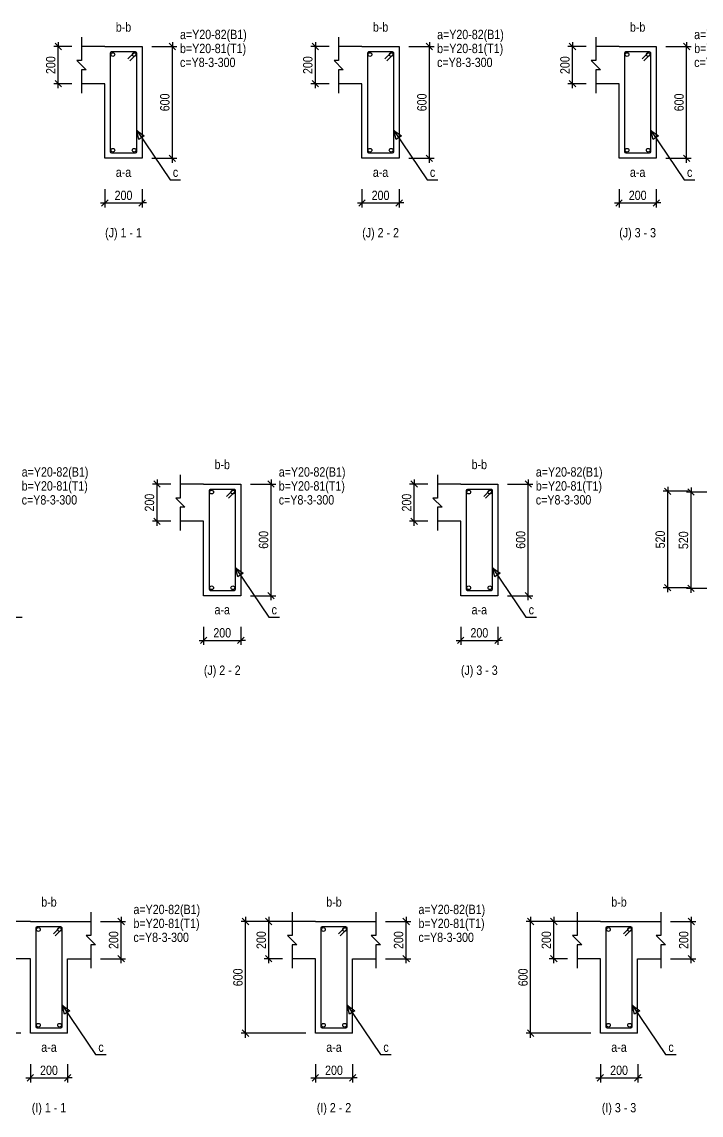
# Model space of a CAD drawing. Extents: x 0 to 206258, y -403073 to 0.
# Drawn here: x 32443 to 39736, y -332654 to -320909 of the extents above; entities that cross this region are included whole.
import ezdxf
from ezdxf.enums import TextEntityAlignment as Align

# ---------------------------------------------------------------- set-up
doc = ezdxf.new("R2010")
doc.units = 0
doc.header["$LTSCALE"] = 1000
doc.layers.add('Beam Line(D)', color=112, linetype='Continuous', true_color=0x00bd5e)
doc.layers.add('Link Label', color=94, linetype='Continuous', true_color=0x008100)
for name, color, linetype in [('Break Line', 5, 'Continuous'), ('Dimension Line', 5, 'Continuous'), ('Leader Line', 5, 'Continuous'), ('Link Line', 3, 'Continuous'), ('Rebar Label', 6, 'Continuous'), ('Rebar Line', 7, 'Continuous'), ('Section Label', 1, 'Continuous'), ('Top Rebar Label', 6, 'Continuous')]:
    doc.layers.add(name, color=color, linetype=linetype)
doc.styles.add('Dimension Text', font='ARIALN.TTF', dxfattribs={"height": 100})
doc.styles.add('Link Label', font='ARIALN.TTF', dxfattribs={"height": 100})
doc.styles.add('Rebar Label', font='ARIALN.TTF', dxfattribs={"height": 100})
doc.styles.add('Section Label', font='ARIALN.TTF', dxfattribs={"height": 100})
doc.styles.add('Top Rebar Label', font='ARIALN.TTF', dxfattribs={"height": 100})
doc.dimstyles.new('BEAM', dxfattribs={"dimtxt": 100, "dimasz": 30, "dimexe": 48.3, "dimexo": 103.5, "dimgap": 30, "dimtad": 1, "dimtoh": 1, "dimdec": 1, "dimlfac": 0.5, "dimdsep": 46, "dimtxsty": 'Dimension Text', "dimblk": 'PCDIM_TICK', "dimcen": 0.09, "dimclrd": 5, "dimclre": 5, "dimclrt": 5, "dimadec": 1, "dimazin": 0, "dimtp": 1, "dimtm": 1, "dimtfac": 1, "dimtdec": 4, "dimtofl": 0, "dimtmove": 0, "dimatfit": 3, "dimfxl": 1, "dimtolj": 1, "dimtzin": 0, "dimarcsym": 0})

# ---------------------------------------------------------------- blocks, each defined once
blk = doc.blocks.new('PCDIM_TICK')
at = {"layer": 'Dimension Line', "color": 0, "transparency": 33554687}
for p, q in [((1.15, 1.15), (-1.15, -1.15)), ((1.61, 0), (0, 0))]:
    blk.add_line(p, q, dxfattribs=at)
blk = doc.blocks.new('*U3919')
at = {"layer": 'Dimension Line', "color": 5, "true_color": 0x0000ff, "transparency": 16777216}
for p, q in [((33838, -321174), (34107, -321174)), ((34059, -322374), (34059, -321174)), ((33838, -322374), (34107, -322374))]:
    blk.add_line(p, q, dxfattribs=at)
at = {"layer": 'Dimension Line', "color": 5, "true_color": 0x0000ff, "transparency": 16777216, "xscale": 30, "yscale": 30}
for p, rotation in [((34059, -321174), 89.99999999999447), ((34059, -322374), 269.9999999999834)]:
    blk.add_blockref('PCDIM_TICK', p, dxfattribs=dict(at, rotation=rotation))
at = {"layer": 'Dimension Line', "color": 5, "true_color": 0x0000ff, "transparency": 16777216, "insert": (34029, -321774), "char_height": 100, "width": 181.97, "attachment_point": 8, "rotation": 90, "style": 'Dimension Text'}
blk.add_mtext('600', dxfattribs=at)
blk = doc.blocks.new('*U3920')
at = {"layer": 'Dimension Line', "color": 5, "true_color": 0x0000ff, "transparency": 16777216}
for p, q in [((32981, -321174), (32786, -321174)), ((32834, -321574), (32834, -321174)), ((32981, -321574), (32786, -321574))]:
    blk.add_line(p, q, dxfattribs=at)
at = {"layer": 'Dimension Line', "color": 5, "true_color": 0x0000ff, "transparency": 16777216, "xscale": 30, "yscale": 30}
for p, rotation in [((32834, -321174), 89.99999999999447), ((32834, -321574), 269.9999999999834)]:
    blk.add_blockref('PCDIM_TICK', p, dxfattribs=dict(at, rotation=rotation))
at = {"layer": 'Dimension Line', "color": 5, "true_color": 0x0000ff, "transparency": 16777216, "insert": (32804, -321374), "char_height": 100, "width": 182.77, "attachment_point": 8, "rotation": 90, "style": 'Dimension Text'}
blk.add_mtext('200', dxfattribs=at)
blk = doc.blocks.new('*U3921')
at = {"layer": 'Dimension Line', "color": 5, "true_color": 0x0000ff, "transparency": 16777216}
for p, q in [((33334, -322708), (33334, -322903)), ((33734, -322708), (33734, -322903)), ((33334, -322854), (33734, -322854))]:
    blk.add_line(p, q, dxfattribs=at)
at = {"layer": 'Dimension Line', "color": 5, "true_color": 0x0000ff, "transparency": 16777216, "xscale": 30, "yscale": 30, "rotation": 180.0000000000004}
blk.add_blockref('PCDIM_TICK', (33334, -322854), dxfattribs=at)
at = {"layer": 'Dimension Line', "color": 5, "true_color": 0x0000ff, "transparency": 16777216, "xscale": 30, "yscale": 30}
blk.add_blockref('PCDIM_TICK', (33734, -322854), dxfattribs=at)
at = {"layer": 'Dimension Line', "color": 5, "true_color": 0x0000ff, "transparency": 16777216, "insert": (33534, -322824), "char_height": 100, "width": 182.77, "attachment_point": 8, "style": 'Dimension Text'}
blk.add_mtext('200', dxfattribs=at)
blk = doc.blocks.new('*U3922')
at = {"layer": 'Dimension Line', "color": 5, "true_color": 0x0000ff, "transparency": 16777216}
for p, q in [((36598, -321174), (36868, -321174)), ((36819, -322374), (36819, -321174)), ((36598, -322374), (36868, -322374))]:
    blk.add_line(p, q, dxfattribs=at)
at = {"layer": 'Dimension Line', "color": 5, "true_color": 0x0000ff, "transparency": 16777216, "xscale": 30, "yscale": 30}
for p, rotation in [((36819, -321174), 89.99999999999447), ((36819, -322374), 269.9999999999834)]:
    blk.add_blockref('PCDIM_TICK', p, dxfattribs=dict(at, rotation=rotation))
at = {"layer": 'Dimension Line', "color": 5, "true_color": 0x0000ff, "transparency": 16777216, "insert": (36789, -321774), "char_height": 100, "width": 181.97, "attachment_point": 8, "rotation": 90, "style": 'Dimension Text'}
blk.add_mtext('600', dxfattribs=at)
blk = doc.blocks.new('*U3923')
at = {"layer": 'Dimension Line', "color": 5, "true_color": 0x0000ff, "transparency": 16777216}
for p, q in [((35741, -321174), (35546, -321174)), ((35594, -321574), (35594, -321174)), ((35741, -321574), (35546, -321574))]:
    blk.add_line(p, q, dxfattribs=at)
at = {"layer": 'Dimension Line', "color": 5, "true_color": 0x0000ff, "transparency": 16777216, "xscale": 30, "yscale": 30}
for p, rotation in [((35594, -321174), 89.99999999999447), ((35594, -321574), 269.9999999999834)]:
    blk.add_blockref('PCDIM_TICK', p, dxfattribs=dict(at, rotation=rotation))
at = {"layer": 'Dimension Line', "color": 5, "true_color": 0x0000ff, "transparency": 16777216, "insert": (35564, -321374), "char_height": 100, "width": 182.77, "attachment_point": 8, "rotation": 90, "style": 'Dimension Text'}
blk.add_mtext('200', dxfattribs=at)
blk = doc.blocks.new('*U3924')
at = {"layer": 'Dimension Line', "color": 5, "true_color": 0x0000ff, "transparency": 16777216}
for p, q in [((36094, -322708), (36094, -322903)), ((36494, -322708), (36494, -322903)), ((36094, -322854), (36494, -322854))]:
    blk.add_line(p, q, dxfattribs=at)
at = {"layer": 'Dimension Line', "color": 5, "true_color": 0x0000ff, "transparency": 16777216, "xscale": 30, "yscale": 30, "rotation": 180.0000000000004}
blk.add_blockref('PCDIM_TICK', (36094, -322854), dxfattribs=at)
at = {"layer": 'Dimension Line', "color": 5, "true_color": 0x0000ff, "transparency": 16777216, "xscale": 30, "yscale": 30}
blk.add_blockref('PCDIM_TICK', (36494, -322854), dxfattribs=at)
at = {"layer": 'Dimension Line', "color": 5, "true_color": 0x0000ff, "transparency": 16777216, "insert": (36294, -322824), "char_height": 100, "width": 182.77, "attachment_point": 8, "style": 'Dimension Text'}
blk.add_mtext('200', dxfattribs=at)
blk = doc.blocks.new('*U3925')
at = {"layer": 'Dimension Line', "color": 5, "true_color": 0x0000ff, "transparency": 16777216}
for p, q in [((39358, -321174), (39628, -321174)), ((39580, -322374), (39580, -321174)), ((39358, -322374), (39628, -322374))]:
    blk.add_line(p, q, dxfattribs=at)
at = {"layer": 'Dimension Line', "color": 5, "true_color": 0x0000ff, "transparency": 16777216, "xscale": 30, "yscale": 30}
for p, rotation in [((39580, -321174), 89.99999999999447), ((39580, -322374), 269.9999999999834)]:
    blk.add_blockref('PCDIM_TICK', p, dxfattribs=dict(at, rotation=rotation))
at = {"layer": 'Dimension Line', "color": 5, "true_color": 0x0000ff, "transparency": 16777216, "insert": (39550, -321774), "char_height": 100, "width": 181.97, "attachment_point": 8, "rotation": 90, "style": 'Dimension Text'}
blk.add_mtext('600', dxfattribs=at)
blk = doc.blocks.new('*U3926')
at = {"layer": 'Dimension Line', "color": 5, "true_color": 0x0000ff, "transparency": 16777216}
for p, q in [((38501, -321174), (38306, -321174)), ((38355, -321574), (38355, -321174)), ((38501, -321574), (38306, -321574))]:
    blk.add_line(p, q, dxfattribs=at)
at = {"layer": 'Dimension Line', "color": 5, "true_color": 0x0000ff, "transparency": 16777216, "xscale": 30, "yscale": 30}
for p, rotation in [((38355, -321174), 89.99999999999447), ((38355, -321574), 269.9999999999834)]:
    blk.add_blockref('PCDIM_TICK', p, dxfattribs=dict(at, rotation=rotation))
at = {"layer": 'Dimension Line', "color": 5, "true_color": 0x0000ff, "transparency": 16777216, "insert": (38325, -321374), "char_height": 100, "width": 182.77, "attachment_point": 8, "rotation": 90, "style": 'Dimension Text'}
blk.add_mtext('200', dxfattribs=at)
blk = doc.blocks.new('*U3927')
at = {"layer": 'Dimension Line', "color": 5, "true_color": 0x0000ff, "transparency": 16777216}
for p, q in [((38855, -322708), (38855, -322903)), ((39255, -322708), (39255, -322903)), ((38855, -322854), (39255, -322854))]:
    blk.add_line(p, q, dxfattribs=at)
at = {"layer": 'Dimension Line', "color": 5, "true_color": 0x0000ff, "transparency": 16777216, "xscale": 30, "yscale": 30, "rotation": 180.0000000000004}
blk.add_blockref('PCDIM_TICK', (38855, -322854), dxfattribs=at)
at = {"layer": 'Dimension Line', "color": 5, "true_color": 0x0000ff, "transparency": 16777216, "xscale": 30, "yscale": 30}
blk.add_blockref('PCDIM_TICK', (39255, -322854), dxfattribs=at)
at = {"layer": 'Dimension Line', "color": 5, "true_color": 0x0000ff, "transparency": 16777216, "insert": (39055, -322824), "char_height": 100, "width": 182.77, "attachment_point": 8, "style": 'Dimension Text'}
blk.add_mtext('200', dxfattribs=at)
blk = doc.blocks.new('*U3958')
at = {"layer": 'Dimension Line', "color": 5, "true_color": 0x0000ff, "transparency": 16777216}
for p, q in [((34898, -325874), (35168, -325874)), ((35119, -327074), (35119, -325874)), ((34898, -327074), (35168, -327074))]:
    blk.add_line(p, q, dxfattribs=at)
at = {"layer": 'Dimension Line', "color": 5, "true_color": 0x0000ff, "transparency": 16777216, "xscale": 30, "yscale": 30}
for p, rotation in [((35119, -325874), 89.99999999999447), ((35119, -327074), 269.9999999999834)]:
    blk.add_blockref('PCDIM_TICK', p, dxfattribs=dict(at, rotation=rotation))
at = {"layer": 'Dimension Line', "color": 5, "true_color": 0x0000ff, "transparency": 16777216, "insert": (35089, -326474), "char_height": 100, "width": 181.97, "attachment_point": 8, "rotation": 90, "style": 'Dimension Text'}
blk.add_mtext('600', dxfattribs=at)
blk = doc.blocks.new('*U3959')
at = {"layer": 'Dimension Line', "color": 5, "true_color": 0x0000ff, "transparency": 16777216}
for p, q in [((34041, -325874), (33846, -325874)), ((33894, -326274), (33894, -325874)), ((34041, -326274), (33846, -326274))]:
    blk.add_line(p, q, dxfattribs=at)
at = {"layer": 'Dimension Line', "color": 5, "true_color": 0x0000ff, "transparency": 16777216, "xscale": 30, "yscale": 30}
for p, rotation in [((33894, -325874), 89.99999999999447), ((33894, -326274), 269.9999999999834)]:
    blk.add_blockref('PCDIM_TICK', p, dxfattribs=dict(at, rotation=rotation))
at = {"layer": 'Dimension Line', "color": 5, "true_color": 0x0000ff, "transparency": 16777216, "insert": (33864, -326074), "char_height": 100, "width": 182.77, "attachment_point": 8, "rotation": 90, "style": 'Dimension Text'}
blk.add_mtext('200', dxfattribs=at)
blk = doc.blocks.new('*U3960')
at = {"layer": 'Dimension Line', "color": 5, "true_color": 0x0000ff, "transparency": 16777216}
for p, q in [((34394, -327408), (34394, -327603)), ((34794, -327408), (34794, -327603)), ((34394, -327554), (34794, -327554))]:
    blk.add_line(p, q, dxfattribs=at)
at = {"layer": 'Dimension Line', "color": 5, "true_color": 0x0000ff, "transparency": 16777216, "xscale": 30, "yscale": 30, "rotation": 180.0000000000004}
blk.add_blockref('PCDIM_TICK', (34394, -327554), dxfattribs=at)
at = {"layer": 'Dimension Line', "color": 5, "true_color": 0x0000ff, "transparency": 16777216, "xscale": 30, "yscale": 30}
blk.add_blockref('PCDIM_TICK', (34794, -327554), dxfattribs=at)
at = {"layer": 'Dimension Line', "color": 5, "true_color": 0x0000ff, "transparency": 16777216, "insert": (34594, -327524), "char_height": 100, "width": 182.77, "attachment_point": 8, "style": 'Dimension Text'}
blk.add_mtext('200', dxfattribs=at)
blk = doc.blocks.new('*U3961')
at = {"layer": 'Dimension Line', "color": 5, "true_color": 0x0000ff, "transparency": 16777216}
for p, q in [((37658, -325874), (37928, -325874)), ((37880, -327074), (37880, -325874)), ((37658, -327074), (37928, -327074))]:
    blk.add_line(p, q, dxfattribs=at)
at = {"layer": 'Dimension Line', "color": 5, "true_color": 0x0000ff, "transparency": 16777216, "xscale": 30, "yscale": 30}
for p, rotation in [((37880, -325874), 89.99999999999447), ((37880, -327074), 269.9999999999834)]:
    blk.add_blockref('PCDIM_TICK', p, dxfattribs=dict(at, rotation=rotation))
at = {"layer": 'Dimension Line', "color": 5, "true_color": 0x0000ff, "transparency": 16777216, "insert": (37850, -326474), "char_height": 100, "width": 181.97, "attachment_point": 8, "rotation": 90, "style": 'Dimension Text'}
blk.add_mtext('600', dxfattribs=at)
blk = doc.blocks.new('*U3962')
at = {"layer": 'Dimension Line', "color": 5, "true_color": 0x0000ff, "transparency": 16777216}
for p, q in [((36801, -325874), (36606, -325874)), ((36655, -326274), (36655, -325874)), ((36801, -326274), (36606, -326274))]:
    blk.add_line(p, q, dxfattribs=at)
at = {"layer": 'Dimension Line', "color": 5, "true_color": 0x0000ff, "transparency": 16777216, "xscale": 30, "yscale": 30}
for p, rotation in [((36655, -325874), 89.99999999999447), ((36655, -326274), 269.9999999999834)]:
    blk.add_blockref('PCDIM_TICK', p, dxfattribs=dict(at, rotation=rotation))
at = {"layer": 'Dimension Line', "color": 5, "true_color": 0x0000ff, "transparency": 16777216, "insert": (36625, -326074), "char_height": 100, "width": 182.77, "attachment_point": 8, "rotation": 90, "style": 'Dimension Text'}
blk.add_mtext('200', dxfattribs=at)
blk = doc.blocks.new('*U3963')
at = {"layer": 'Dimension Line', "color": 5, "true_color": 0x0000ff, "transparency": 16777216}
for p, q in [((37155, -327408), (37155, -327603)), ((37555, -327408), (37555, -327603)), ((37155, -327554), (37555, -327554))]:
    blk.add_line(p, q, dxfattribs=at)
at = {"layer": 'Dimension Line', "color": 5, "true_color": 0x0000ff, "transparency": 16777216, "xscale": 30, "yscale": 30, "rotation": 180.0000000000004}
blk.add_blockref('PCDIM_TICK', (37155, -327554), dxfattribs=at)
at = {"layer": 'Dimension Line', "color": 5, "true_color": 0x0000ff, "transparency": 16777216, "xscale": 30, "yscale": 30}
blk.add_blockref('PCDIM_TICK', (37555, -327554), dxfattribs=at)
at = {"layer": 'Dimension Line', "color": 5, "true_color": 0x0000ff, "transparency": 16777216, "insert": (37355, -327524), "char_height": 100, "width": 182.77, "attachment_point": 8, "style": 'Dimension Text'}
blk.add_mtext('200', dxfattribs=at)
blk = doc.blocks.new('*U3964')
at = {"layer": 'Dimension Line', "color": 5, "true_color": 0x0000ff, "transparency": 16777216}
for p, q in [((39852, -325960), (39580, -325960)), ((39628, -326996), (39628, -325960)), ((39852, -326996), (39580, -326996))]:
    blk.add_line(p, q, dxfattribs=at)
at = {"layer": 'Dimension Line', "color": 5, "true_color": 0x0000ff, "transparency": 16777216, "xscale": 30, "yscale": 30}
for p, rotation in [((39628, -325960), 89.99999999999447), ((39628, -326996), 269.9999999999834)]:
    blk.add_blockref('PCDIM_TICK', p, dxfattribs=dict(at, rotation=rotation))
at = {"layer": 'Dimension Line', "color": 5, "true_color": 0x0000ff, "transparency": 16777216, "insert": (39598, -326478), "char_height": 100, "width": 181.5, "attachment_point": 8, "rotation": 90, "style": 'Dimension Text'}
blk.add_mtext('520', dxfattribs=at)
blk = doc.blocks.new('*U3965')
at = {"layer": 'Dimension Line', "color": 5, "true_color": 0x0000ff, "transparency": 16777216}
for p, q in [((39602, -325952), (39330, -325952)), ((39378, -326988), (39378, -325952)), ((39602, -326988), (39330, -326988))]:
    blk.add_line(p, q, dxfattribs=at)
at = {"layer": 'Dimension Line', "color": 5, "true_color": 0x0000ff, "transparency": 16777216, "xscale": 30, "yscale": 30}
for p, rotation in [((39378, -325952), 89.99999999999447), ((39378, -326988), 269.9999999999834)]:
    blk.add_blockref('PCDIM_TICK', p, dxfattribs=dict(at, rotation=rotation))
at = {"layer": 'Dimension Line', "color": 5, "true_color": 0x0000ff, "transparency": 16777216, "insert": (39348, -326470), "char_height": 100, "width": 181.5, "attachment_point": 8, "rotation": 90, "style": 'Dimension Text'}
blk.add_mtext('520', dxfattribs=at)
blk = doc.blocks.new('*U3997')
at = {"layer": 'Dimension Line', "color": 5, "true_color": 0x0000ff, "transparency": 16777216}
for p, q in [((33288, -330574), (33557, -330574)), ((33509, -330974), (33509, -330574)), ((33288, -330974), (33557, -330974))]:
    blk.add_line(p, q, dxfattribs=at)
at = {"layer": 'Dimension Line', "color": 5, "true_color": 0x0000ff, "transparency": 16777216, "xscale": 30, "yscale": 30}
for p, rotation in [((33509, -330574), 89.99999999999447), ((33509, -330974), 269.9999999999834)]:
    blk.add_blockref('PCDIM_TICK', p, dxfattribs=dict(at, rotation=rotation))
at = {"layer": 'Dimension Line', "color": 5, "true_color": 0x0000ff, "transparency": 16777216, "insert": (33479, -330774), "char_height": 100, "width": 182.77, "attachment_point": 8, "rotation": 90, "style": 'Dimension Text'}
blk.add_mtext('200', dxfattribs=at)
blk = doc.blocks.new('*U3999')
at = {"layer": 'Dimension Line', "color": 5, "true_color": 0x0000ff, "transparency": 16777216}
for p, q in [((32431, -330574), (31736, -330574)), ((31784, -331774), (31784, -330574)), ((32431, -331774), (31736, -331774))]:
    blk.add_line(p, q, dxfattribs=at)
at = {"layer": 'Dimension Line', "color": 5, "true_color": 0x0000ff, "transparency": 16777216, "xscale": 30, "yscale": 30}
for p, rotation in [((31784, -330574), 89.99999999999447), ((31784, -331774), 269.9999999999834)]:
    blk.add_blockref('PCDIM_TICK', p, dxfattribs=dict(at, rotation=rotation))
at = {"layer": 'Dimension Line', "color": 5, "true_color": 0x0000ff, "transparency": 16777216, "insert": (31754, -331174), "char_height": 100, "width": 181.97, "attachment_point": 8, "rotation": 90, "style": 'Dimension Text'}
blk.add_mtext('600', dxfattribs=at)
blk = doc.blocks.new('*U4000')
at = {"layer": 'Dimension Line', "color": 5, "true_color": 0x0000ff, "transparency": 16777216}
for p, q in [((32534, -332108), (32534, -332303)), ((32934, -332108), (32934, -332303)), ((32534, -332254), (32934, -332254))]:
    blk.add_line(p, q, dxfattribs=at)
at = {"layer": 'Dimension Line', "color": 5, "true_color": 0x0000ff, "transparency": 16777216, "xscale": 30, "yscale": 30, "rotation": 180.0000000000004}
blk.add_blockref('PCDIM_TICK', (32534, -332254), dxfattribs=at)
at = {"layer": 'Dimension Line', "color": 5, "true_color": 0x0000ff, "transparency": 16777216, "xscale": 30, "yscale": 30}
blk.add_blockref('PCDIM_TICK', (32934, -332254), dxfattribs=at)
at = {"layer": 'Dimension Line', "color": 5, "true_color": 0x0000ff, "transparency": 16777216, "insert": (32734, -332224), "char_height": 100, "width": 182.77, "attachment_point": 8, "style": 'Dimension Text'}
blk.add_mtext('200', dxfattribs=at)
blk = doc.blocks.new('*U4001')
at = {"layer": 'Dimension Line', "color": 5, "true_color": 0x0000ff, "transparency": 16777216}
for p, q in [((36348, -330574), (36618, -330574)), ((36569, -330974), (36569, -330574)), ((36348, -330974), (36618, -330974))]:
    blk.add_line(p, q, dxfattribs=at)
at = {"layer": 'Dimension Line', "color": 5, "true_color": 0x0000ff, "transparency": 16777216, "xscale": 30, "yscale": 30}
for p, rotation in [((36569, -330574), 89.99999999999447), ((36569, -330974), 269.9999999999834)]:
    blk.add_blockref('PCDIM_TICK', p, dxfattribs=dict(at, rotation=rotation))
at = {"layer": 'Dimension Line', "color": 5, "true_color": 0x0000ff, "transparency": 16777216, "insert": (36539, -330774), "char_height": 100, "width": 182.77, "attachment_point": 8, "rotation": 90, "style": 'Dimension Text'}
blk.add_mtext('200', dxfattribs=at)
blk = doc.blocks.new('*U4002')
at = {"layer": 'Dimension Line', "color": 5, "true_color": 0x0000ff, "transparency": 16777216}
for p, q in [((35241, -330574), (35046, -330574)), ((35094, -330974), (35094, -330574)), ((35241, -330974), (35046, -330974))]:
    blk.add_line(p, q, dxfattribs=at)
at = {"layer": 'Dimension Line', "color": 5, "true_color": 0x0000ff, "transparency": 16777216, "xscale": 30, "yscale": 30}
for p, rotation in [((35094, -330574), 89.99999999999447), ((35094, -330974), 269.9999999999834)]:
    blk.add_blockref('PCDIM_TICK', p, dxfattribs=dict(at, rotation=rotation))
at = {"layer": 'Dimension Line', "color": 5, "true_color": 0x0000ff, "transparency": 16777216, "insert": (35064, -330774), "char_height": 100, "width": 182.77, "attachment_point": 8, "rotation": 90, "style": 'Dimension Text'}
blk.add_mtext('200', dxfattribs=at)
blk = doc.blocks.new('*U4003')
at = {"layer": 'Dimension Line', "color": 5, "true_color": 0x0000ff, "transparency": 16777216}
for p, q in [((35491, -330574), (34796, -330574)), ((34844, -331774), (34844, -330574)), ((35491, -331774), (34796, -331774))]:
    blk.add_line(p, q, dxfattribs=at)
at = {"layer": 'Dimension Line', "color": 5, "true_color": 0x0000ff, "transparency": 16777216, "xscale": 30, "yscale": 30}
for p, rotation in [((34844, -330574), 89.99999999999447), ((34844, -331774), 269.9999999999834)]:
    blk.add_blockref('PCDIM_TICK', p, dxfattribs=dict(at, rotation=rotation))
at = {"layer": 'Dimension Line', "color": 5, "true_color": 0x0000ff, "transparency": 16777216, "insert": (34814, -331174), "char_height": 100, "width": 181.97, "attachment_point": 8, "rotation": 90, "style": 'Dimension Text'}
blk.add_mtext('600', dxfattribs=at)
blk = doc.blocks.new('*U4004')
at = {"layer": 'Dimension Line', "color": 5, "true_color": 0x0000ff, "transparency": 16777216}
for p, q in [((35594, -332108), (35594, -332303)), ((35994, -332108), (35994, -332303)), ((35594, -332254), (35994, -332254))]:
    blk.add_line(p, q, dxfattribs=at)
at = {"layer": 'Dimension Line', "color": 5, "true_color": 0x0000ff, "transparency": 16777216, "xscale": 30, "yscale": 30, "rotation": 180.0000000000004}
blk.add_blockref('PCDIM_TICK', (35594, -332254), dxfattribs=at)
at = {"layer": 'Dimension Line', "color": 5, "true_color": 0x0000ff, "transparency": 16777216, "xscale": 30, "yscale": 30}
blk.add_blockref('PCDIM_TICK', (35994, -332254), dxfattribs=at)
at = {"layer": 'Dimension Line', "color": 5, "true_color": 0x0000ff, "transparency": 16777216, "insert": (35794, -332224), "char_height": 100, "width": 182.77, "attachment_point": 8, "style": 'Dimension Text'}
blk.add_mtext('200', dxfattribs=at)
blk = doc.blocks.new('*U4005')
at = {"layer": 'Dimension Line', "color": 5, "true_color": 0x0000ff, "transparency": 16777216}
for p, q in [((39408, -330574), (39678, -330574)), ((39630, -330974), (39630, -330574)), ((39408, -330974), (39678, -330974))]:
    blk.add_line(p, q, dxfattribs=at)
at = {"layer": 'Dimension Line', "color": 5, "true_color": 0x0000ff, "transparency": 16777216, "xscale": 30, "yscale": 30}
for p, rotation in [((39630, -330574), 89.99999999999447), ((39630, -330974), 269.9999999999834)]:
    blk.add_blockref('PCDIM_TICK', p, dxfattribs=dict(at, rotation=rotation))
at = {"layer": 'Dimension Line', "color": 5, "true_color": 0x0000ff, "transparency": 16777216, "insert": (39600, -330774), "char_height": 100, "width": 182.77, "attachment_point": 8, "rotation": 90, "style": 'Dimension Text'}
blk.add_mtext('200', dxfattribs=at)
blk = doc.blocks.new('*U4006')
at = {"layer": 'Dimension Line', "color": 5, "true_color": 0x0000ff, "transparency": 16777216}
for p, q in [((38301, -330574), (38106, -330574)), ((38155, -330974), (38155, -330574)), ((38301, -330974), (38106, -330974))]:
    blk.add_line(p, q, dxfattribs=at)
at = {"layer": 'Dimension Line', "color": 5, "true_color": 0x0000ff, "transparency": 16777216, "xscale": 30, "yscale": 30}
for p, rotation in [((38155, -330574), 89.99999999999447), ((38155, -330974), 269.9999999999834)]:
    blk.add_blockref('PCDIM_TICK', p, dxfattribs=dict(at, rotation=rotation))
at = {"layer": 'Dimension Line', "color": 5, "true_color": 0x0000ff, "transparency": 16777216, "insert": (38125, -330774), "char_height": 100, "width": 182.77, "attachment_point": 8, "rotation": 90, "style": 'Dimension Text'}
blk.add_mtext('200', dxfattribs=at)
blk = doc.blocks.new('*U4007')
at = {"layer": 'Dimension Line', "color": 5, "true_color": 0x0000ff, "transparency": 16777216}
for p, q in [((38551, -330574), (37856, -330574)), ((37905, -331774), (37905, -330574)), ((38551, -331774), (37856, -331774))]:
    blk.add_line(p, q, dxfattribs=at)
at = {"layer": 'Dimension Line', "color": 5, "true_color": 0x0000ff, "transparency": 16777216, "xscale": 30, "yscale": 30}
for p, rotation in [((37905, -330574), 89.99999999999447), ((37905, -331774), 269.9999999999834)]:
    blk.add_blockref('PCDIM_TICK', p, dxfattribs=dict(at, rotation=rotation))
at = {"layer": 'Dimension Line', "color": 5, "true_color": 0x0000ff, "transparency": 16777216, "insert": (37875, -331174), "char_height": 100, "width": 181.97, "attachment_point": 8, "rotation": 90, "style": 'Dimension Text'}
blk.add_mtext('600', dxfattribs=at)
blk = doc.blocks.new('*U4008')
at = {"layer": 'Dimension Line', "color": 5, "true_color": 0x0000ff, "transparency": 16777216}
for p, q in [((38655, -332108), (38655, -332303)), ((39055, -332108), (39055, -332303)), ((38655, -332254), (39055, -332254))]:
    blk.add_line(p, q, dxfattribs=at)
at = {"layer": 'Dimension Line', "color": 5, "true_color": 0x0000ff, "transparency": 16777216, "xscale": 30, "yscale": 30, "rotation": 180.0000000000004}
blk.add_blockref('PCDIM_TICK', (38655, -332254), dxfattribs=at)
at = {"layer": 'Dimension Line', "color": 5, "true_color": 0x0000ff, "transparency": 16777216, "xscale": 30, "yscale": 30}
blk.add_blockref('PCDIM_TICK', (39055, -332254), dxfattribs=at)
at = {"layer": 'Dimension Line', "color": 5, "true_color": 0x0000ff, "transparency": 16777216, "insert": (38855, -332224), "char_height": 100, "width": 182.77, "attachment_point": 8, "style": 'Dimension Text'}
blk.add_mtext('200', dxfattribs=at)

msp = doc.modelspace()

# ---------------------------------------------------------------- linework, layer by layer
at = {"layer": 'Beam Line(D)', "transparency": 33554687}
for points in [[(33334.055, -321174.284), (33734.055, -321174.284), (33734.055, -322374.284), (33334.055, -322374.284), (33334.055, -321574.284), (33084.055, -321574.284)], [(33334.055, -321174.284), (33084.055, -321174.284)], [(33334.055, -321174.284), (33334.055, -321174.284)], [(36094.294, -321174.284), (36494.294, -321174.284), (36494.294, -322374.284), (36094.294, -322374.284), (36094.294, -321574.284), (35844.294, -321574.284)], [(36094.294, -321174.284), (35844.294, -321174.284)], [(36094.294, -321174.284), (36094.294, -321174.284)], [(38854.532, -321174.284), (39254.532, -321174.284), (39254.532, -322374.284), (38854.532, -322374.284), (38854.532, -321574.284), (38604.532, -321574.284)], [(38854.532, -321174.284), (38604.532, -321174.284)], [(38854.532, -321174.284), (38854.532, -321174.284)], [(34394.294, -325874.284), (34794.294, -325874.284), (34794.294, -327074.284), (34394.294, -327074.284), (34394.294, -326274.284), (34144.294, -326274.284)], [(34394.294, -325874.284), (34144.294, -325874.284)], [(34394.294, -325874.284), (34394.294, -325874.284)], [(37154.532, -325874.284), (37554.532, -325874.284), (37554.532, -327074.284), (37154.532, -327074.284), (37154.532, -326274.284), (36904.532, -326274.284)], [(37154.532, -325874.284), (36904.532, -325874.284)], [(37154.532, -325874.284), (37154.532, -325874.284)], [(32534.055, -330574.284), (32284.055, -330574.284)], [(32534.055, -330574.284), (32934.055, -330574.284)], [(32534.055, -330574.284), (32534.055, -330574.284)], [(32934.055, -330574.284), (32934.055, -330574.284)], [(32934.055, -330574.284), (33184.055, -330574.284)], [(35594.294, -330574.284), (35344.294, -330574.284)], [(35594.294, -330574.284), (35994.294, -330574.284)], [(35594.294, -330574.284), (35594.294, -330574.284)], [(35994.294, -330574.284), (35994.294, -330574.284)], [(35994.294, -330574.284), (36244.294, -330574.284)], [(38654.532, -330574.284), (38404.532, -330574.284)], [(38654.532, -330574.284), (39054.532, -330574.284)], [(38654.532, -330574.284), (38654.532, -330574.284)], [(39054.532, -330574.284), (39054.532, -330574.284)], [(39054.532, -330574.284), (39304.532, -330574.284)], [(32934.055, -331774.284), (32534.055, -331774.284), (32534.055, -330974.284), (32284.055, -330974.284)], [(32934.055, -331774.284), (32934.055, -330974.284), (33184.055, -330974.284)], [(35994.294, -331774.284), (35594.294, -331774.284), (35594.294, -330974.284), (35344.294, -330974.284)], [(35994.294, -331774.284), (35994.294, -330974.284), (36244.294, -330974.284)], [(39054.532, -331774.284), (38654.532, -331774.284), (38654.532, -330974.284), (38404.532, -330974.284)], [(39054.532, -331774.284), (39054.532, -330974.284), (39304.532, -330974.284)]]:
    msp.add_lwpolyline(points, dxfattribs=at)
at = {"layer": 'Break Line', "transparency": 33554687}
for points in [[(33084.055, -321074.284), (33084.055, -321324.284), (33034.055, -321324.284), (33134.055, -321424.284), (33084.055, -321424.284), (33084.055, -321674.284)], [(35844.294, -321074.284), (35844.294, -321324.284), (35794.294, -321324.284), (35894.294, -321424.284), (35844.294, -321424.284), (35844.294, -321674.284)], [(38604.532, -321074.284), (38604.532, -321324.284), (38554.532, -321324.284), (38654.532, -321424.284), (38604.532, -321424.284), (38604.532, -321674.284)], [(34144.294, -325774.284), (34144.294, -326024.284), (34094.294, -326024.284), (34194.294, -326124.284), (34144.294, -326124.284), (34144.294, -326374.284)], [(36904.532, -325774.284), (36904.532, -326024.284), (36854.532, -326024.284), (36954.532, -326124.284), (36904.532, -326124.284), (36904.532, -326374.284)], [(33184.055, -330474.284), (33184.055, -330724.284), (33134.055, -330724.284), (33234.055, -330824.284), (33184.055, -330824.284), (33184.055, -331074.284)], [(35344.294, -330474.284), (35344.294, -330724.284), (35294.294, -330724.284), (35394.294, -330824.284), (35344.294, -330824.284), (35344.294, -331074.284)], [(36244.294, -330474.284), (36244.294, -330724.284), (36194.294, -330724.284), (36294.294, -330824.284), (36244.294, -330824.284), (36244.294, -331074.284)], [(38404.532, -330474.284), (38404.532, -330724.284), (38354.532, -330724.284), (38454.532, -330824.284), (38404.532, -330824.284), (38404.532, -331074.284)], [(39304.532, -330474.284), (39304.532, -330724.284), (39254.532, -330724.284), (39354.532, -330824.284), (39304.532, -330824.284), (39304.532, -331074.284)]]:
    msp.add_lwpolyline(points, dxfattribs=at)
at = {"layer": 'Leader Line', "transparency": 33554687}
for points in [[(33756.996, -322133.009), (33700.312, -322171.297), (33676.055, -322074.284), (33756.996, -322133.009)], [(33676.055, -322074.284), (34034.055, -322604.284), (34147.184, -322604.284)], [(36517.234, -322133.008), (36460.55, -322171.297), (36436.293, -322074.283), (36517.234, -322133.008)], [(36436.293, -322074.283), (36794.294, -322604.284), (36907.423, -322604.284)], [(39277.473, -322133.009), (39220.789, -322171.298), (39196.533, -322074.284), (39277.473, -322133.009)], [(39196.533, -322074.284), (39554.532, -322604.284), (39667.662, -322604.284)], [(31976.055, -326774.284), (32334.055, -327304.284), (32447.184, -327304.284)], [(34817.234, -326833.008), (34760.55, -326871.297), (34736.293, -326774.283), (34817.234, -326833.008)], [(34736.293, -326774.283), (35094.294, -327304.284), (35207.423, -327304.284)], [(37577.473, -326833.009), (37520.789, -326871.298), (37496.533, -326774.284), (37577.473, -326833.009)], [(37496.533, -326774.284), (37854.532, -327304.284), (37967.662, -327304.284)], [(32956.996, -331533.009), (32900.312, -331571.297), (32876.055, -331474.284), (32956.996, -331533.009)], [(32876.055, -331474.284), (33234.055, -332004.284), (33347.184, -332004.284)], [(36017.234, -331533.008), (35960.55, -331571.297), (35936.293, -331474.283), (36017.234, -331533.008)], [(35936.293, -331474.283), (36294.294, -332004.284), (36407.423, -332004.284)], [(39077.473, -331533.009), (39020.789, -331571.298), (38996.533, -331474.284), (39077.473, -331533.009)], [(38996.533, -331474.284), (39354.532, -332004.284), (39467.662, -332004.284)]]:
    msp.add_lwpolyline(points, dxfattribs=at)
at = {"layer": 'Link Line', "transparency": 33554687}
for points in [[(33601.244, -321326.894), (33671.955, -321256.183, 0.668178638), (33662.055, -321232.284), (33406.055, -321232.284, 0.414213562), (33392.055, -321246.284), (33392.055, -322302.284, 0.414213562), (33406.055, -322316.284), (33662.055, -322316.284, 0.414213562), (33676.055, -322302.284), (33676.055, -321246.284, 0.668178638), (33652.156, -321236.384), (33581.445, -321307.095)], [(36361.483, -321326.894), (36432.193, -321256.183, 0.668178638), (36422.294, -321232.284), (36166.294, -321232.284, 0.414213562), (36152.294, -321246.284), (36152.294, -322302.284, 0.414213562), (36166.294, -322316.284), (36422.294, -322316.284, 0.414213562), (36436.294, -322302.284), (36436.294, -321246.284, 0.668178638), (36412.394, -321236.384), (36341.684, -321307.095)], [(39121.721, -321326.894), (39192.432, -321256.183, 0.668178638), (39182.532, -321232.284), (38926.532, -321232.284, 0.414213562), (38912.532, -321246.284), (38912.532, -322302.284, 0.414213562), (38926.532, -322316.284), (39182.532, -322316.284, 0.414213562), (39196.532, -322302.284), (39196.532, -321246.284, 0.668178638), (39172.633, -321236.384), (39101.922, -321307.095)], [(34661.483, -326026.894), (34732.193, -325956.183, 0.668178638), (34722.294, -325932.284), (34466.294, -325932.284, 0.414213562), (34452.294, -325946.284), (34452.294, -327002.284, 0.414213562), (34466.294, -327016.284), (34722.294, -327016.284, 0.414213562), (34736.294, -327002.284), (34736.294, -325946.284, 0.668178638), (34712.394, -325936.384), (34641.684, -326007.095)], [(37421.721, -326026.894), (37492.432, -325956.183, 0.668178638), (37482.532, -325932.284), (37226.532, -325932.284, 0.414213562), (37212.532, -325946.284), (37212.532, -327002.284, 0.414213562), (37226.532, -327016.284), (37482.532, -327016.284, 0.414213562), (37496.532, -327002.284), (37496.532, -325946.284, 0.668178638), (37472.633, -325936.384), (37401.922, -326007.095)], [(32801.244, -330726.894), (32871.955, -330656.183, 0.668178638), (32862.055, -330632.284), (32606.055, -330632.284, 0.414213562), (32592.055, -330646.284), (32592.055, -331702.284, 0.414213562), (32606.055, -331716.284), (32862.055, -331716.284, 0.414213562), (32876.055, -331702.284), (32876.055, -330646.284, 0.668178638), (32852.156, -330636.384), (32781.445, -330707.095)], [(35861.483, -330726.894), (35932.193, -330656.183, 0.668178638), (35922.294, -330632.284), (35666.294, -330632.284, 0.414213562), (35652.294, -330646.284), (35652.294, -331702.284, 0.414213562), (35666.294, -331716.284), (35922.294, -331716.284, 0.414213562), (35936.294, -331702.284), (35936.294, -330646.284, 0.668178638), (35912.394, -330636.384), (35841.684, -330707.095)], [(38921.721, -330726.894), (38992.432, -330656.183, 0.668178638), (38982.532, -330632.284), (38726.532, -330632.284, 0.414213562), (38712.532, -330646.284), (38712.532, -331702.284, 0.414213562), (38726.532, -331716.284), (38982.532, -331716.284, 0.414213562), (38996.532, -331702.284), (38996.532, -330646.284, 0.668178638), (38972.633, -330636.384), (38901.922, -330707.095)]]:
    msp.add_lwpolyline(points, format="xyb", dxfattribs=at)
at = {"layer": 'Rebar Line', "transparency": 33554687}
for centre in [(33420.055, -321260.284), (33648.055, -321260.284), (36180.294, -321260.284), (36408.294, -321260.284), (38940.532, -321260.284), (39168.532, -321260.284), (33420.055, -322288.284), (33648.055, -322288.284), (36180.294, -322288.284), (36408.294, -322288.284), (38940.532, -322288.284), (39168.532, -322288.284), (34480.294, -325960.284), (34708.294, -325960.284), (37240.532, -325960.284), (37468.532, -325960.284), (34480.294, -326988.284), (34708.294, -326988.284), (37240.532, -326988.284), (37468.532, -326988.284), (32620.055, -330660.284), (32848.055, -330660.284), (35680.294, -330660.284), (35908.294, -330660.284), (38740.532, -330660.284), (38968.532, -330660.284), (32620.055, -331688.284), (32848.055, -331688.284), (35680.294, -331688.284), (35908.294, -331688.284), (38740.532, -331688.284), (38968.532, -331688.284)]:
    msp.add_circle(centre, 20, dxfattribs=at)

# ---------------------------------------------------------------- texts
at = {"layer": 'Link Label', "transparency": 33554687, "style": 'Link Label'}
for s, p in [(' c=Y8-3-300', (34109.055, -321394.284)), (' c=Y8-3-300', (36869.294, -321394.284)), (' c=Y8-3-300', (39629.532, -321394.284)), ('c', (34064.055, -322574.284)), ('c', (36824.294, -322574.284)), ('c', (39584.532, -322574.284)), (' c=Y8-3-300', (32409.055, -326094.284)), (' c=Y8-3-300', (35169.294, -326094.284)), (' c=Y8-3-300', (37929.532, -326094.284)), ('c', (35124.294, -327274.284)), ('c', (37884.532, -327274.284)), (' c=Y8-3-300', (33609.055, -330794.284)), (' c=Y8-3-300', (36669.294, -330794.284)), ('c', (33264.055, -331974.284)), ('c', (36324.294, -331974.284)), ('c', (39384.532, -331974.284))]:
    msp.add_text(s, height=100, dxfattribs=at).set_placement(p)
at = {"layer": 'Rebar Label', "transparency": 33554687, "style": 'Rebar Label'}
for s, p in [('b-b', (33534.055, -321044.284)), ('b-b', (36294.294, -321044.284)), ('b-b', (39054.532, -321044.284)), ('a-a', (33534.055, -322604.284)), ('a-a', (36294.294, -322604.284)), ('a-a', (39054.532, -322604.284)), ('b-b', (34594.294, -325744.284)), ('b-b', (37354.532, -325744.284)), ('a-a', (34594.294, -327304.284)), ('a-a', (37354.532, -327304.284)), ('b-b', (32734.055, -330444.284)), ('b-b', (35794.294, -330444.284)), ('b-b', (38854.532, -330444.284)), ('a-a', (32734.055, -332004.284)), ('a-a', (35794.294, -332004.284)), ('a-a', (38854.532, -332004.284))]:
    msp.add_text(s, height=100, dxfattribs=at).set_placement(p, align=Align.BOTTOM_CENTER)
for p in [(34109.055, -321094.284), (36869.294, -321094.284), (39629.532, -321094.284), (32409.055, -325794.284), (35169.294, -325794.284), (37929.532, -325794.284), (33609.055, -330494.284), (36669.294, -330494.284)]:
    msp.add_text(' a=Y20-82(B1)', height=100, dxfattribs=at).set_placement(p)
at = {"layer": 'Section Label', "transparency": 33554687, "style": 'Section Label'}
for s, p in [('(J) 1 - 1', (33534.055, -323254.284)), ('(J) 2 - 2', (36294.294, -323254.284)), ('(J) 3 - 3', (39054.532, -323254.284)), ('(J) 2 - 2', (34594.294, -327954.284)), ('(J) 3 - 3', (37354.532, -327954.284)), ('(I) 1 - 1', (32734.055, -332654.284)), ('(I) 2 - 2', (35794.294, -332654.284)), ('(I) 3 - 3', (38854.532, -332654.284))]:
    msp.add_text(s, height=100, dxfattribs=at).set_placement(p, align=Align.BOTTOM_CENTER)
at = {"layer": 'Top Rebar Label', "transparency": 33554687, "style": 'Top Rebar Label'}
for p in [(34109.055, -321244.284), (36869.294, -321244.284), (39629.532, -321244.284), (32409.055, -325944.284), (35169.294, -325944.284), (37929.532, -325944.284), (33609.055, -330644.284), (36669.294, -330644.284)]:
    msp.add_text(' b=Y20-81(T1)', height=100, dxfattribs=at).set_placement(p)

# ---------------------------------------------------------------- dimensions: what is measured, and where the dimension line sits
at = {"layer": 'Dimension Line', "transparency": 33554687}
for base, p1, p2, text, picture, middle in [((32834.055, -321374.284), (33084.055, -321574.284), (33084.055, -321174.284), '200', '*U3920', (32834.055, -321374.284)), ((34059.055, -321774.284), (33734.055, -322374.284), (33734.055, -321174.284), '600', '*U3919', (34059.055, -321774.284)), ((35594.294, -321374.284), (35844.294, -321574.284), (35844.294, -321174.284), '200', '*U3923', (35594.294, -321374.284)), ((36819.294, -321774.284), (36494.294, -322374.284), (36494.294, -321174.284), '600', '*U3922', (36819.294, -321774.284)), ((38354.532, -321374.284), (38604.532, -321574.284), (38604.532, -321174.284), '200', '*U3926', (38354.532, -321374.284)), ((39579.532, -321774.284), (39254.532, -322374.284), (39254.532, -321174.284), '600', '*U3925', (39579.532, -321774.284)), ((33894.294, -326074.284), (34144.294, -326274.284), (34144.294, -325874.284), '200', '*U3959', (33894.294, -326074.284)), ((35119.294, -326474.284), (34794.294, -327074.284), (34794.294, -325874.284), '600', '*U3958', (35119.294, -326474.284)), ((36654.532, -326074.284), (36904.532, -326274.284), (36904.532, -325874.284), '200', '*U3962', (36654.532, -326074.284)), ((37879.532, -326474.284), (37554.532, -327074.284), (37554.532, -325874.284), '600', '*U3961', (37879.532, -326474.284)), ((39377.964, -326470.284), (39705.964, -326988.284), (39705.964, -325952.284), '520', '*U3965', (39377.964, -326470.284)), ((39627.964, -326478.284), (39955.964, -326996.284), (39955.964, -325960.284), '520', '*U3964', (39627.964, -326478.284)), ((31784.055, -331174.284), (32534.055, -331774.284), (32534.055, -330574.284), '600', '*U3999', (31784.055, -331174.284)), ((33509.055, -330774.284), (33184.055, -330974.284), (33184.055, -330574.284), '200', '*U3997', (33509.055, -330774.284)), ((34844.294, -331174.284), (35594.294, -331774.284), (35594.294, -330574.284), '600', '*U4003', (34844.294, -331174.284)), ((35094.294, -330774.284), (35344.294, -330974.284), (35344.294, -330574.284), '200', '*U4002', (35094.294, -330774.284)), ((36569.294, -330774.284), (36244.294, -330974.284), (36244.294, -330574.284), '200', '*U4001', (36569.294, -330774.284)), ((37904.532, -331174.284), (38654.532, -331774.284), (38654.532, -330574.284), '600', '*U4007', (37904.532, -331174.284)), ((38154.532, -330774.284), (38404.532, -330974.284), (38404.532, -330574.284), '200', '*U4006', (38154.532, -330774.284)), ((39629.532, -330774.284), (39304.532, -330974.284), (39304.532, -330574.284), '200', '*U4005', (39629.532, -330774.284))]:
    dim = msp.add_linear_dim(base=base, p1=p1, p2=p2, angle=90, text=text, dimstyle='BEAM', override={"dimscale": 1, "dimtxt": 100, "dimasz": 30, "dimexe": 48.3, "dimexo": 103.5, "dimgap": 30, "dimtad": 1, "dimtih": 0, "dimdec": 1, "dimlfac": 0.5, "dimzin": 8, "dimlunit": 2, "dimpost": '', "dimtxsty": 'Dimension Text', "dimblk": 'PCDIM_TICK', "dimse1": 0, "dimse2": 0, "dimsd2": 0, "dimclrd": 5, "dimclre": 5, "dimclrt": 5, "dimaunit": 0, "dimadec": 1, "dimazin": 0, "dimtol": 0, "dimtp": 1, "dimtm": 1, "dimtmove": 0}, dxfattribs=at)
    dim.commit()
    dim.dimension.update_dxf_attribs({"geometry": picture, "text_midpoint": middle})
for base, p1, p2, picture, middle in [((33534.055, -322854.284), (33334.055, -322604.284), (33734.055, -322604.284), '*U3921', (33534.055, -322854.284)), ((36294.294, -322854.284), (36094.294, -322604.284), (36494.294, -322604.284), '*U3924', (36294.294, -322854.284)), ((39054.532, -322854.284), (38854.532, -322604.284), (39254.532, -322604.284), '*U3927', (39054.532, -322854.284)), ((34594.294, -327554.284), (34394.294, -327304.284), (34794.294, -327304.284), '*U3960', (34594.294, -327554.284)), ((37354.532, -327554.284), (37154.532, -327304.284), (37554.532, -327304.284), '*U3963', (37354.532, -327554.284)), ((32734.055, -332254.284), (32534.055, -332004.284), (32934.055, -332004.284), '*U4000', (32734.055, -332254.284)), ((35794.294, -332254.284), (35594.294, -332004.284), (35994.294, -332004.284), '*U4004', (35794.294, -332254.284)), ((38854.532, -332254.284), (38654.532, -332004.284), (39054.532, -332004.284), '*U4008', (38854.532, -332254.284))]:
    dim = msp.add_linear_dim(base=base, p1=p1, p2=p2, text='200', dimstyle='BEAM', override={"dimscale": 1, "dimtxt": 100, "dimasz": 30, "dimexe": 48.3, "dimexo": 103.5, "dimgap": 30, "dimtad": 1, "dimtih": 0, "dimdec": 1, "dimlfac": 0.5, "dimzin": 8, "dimlunit": 2, "dimpost": '', "dimtxsty": 'Dimension Text', "dimblk": 'PCDIM_TICK', "dimse1": 0, "dimse2": 0, "dimsd2": 0, "dimclrd": 5, "dimclre": 5, "dimclrt": 5, "dimaunit": 0, "dimadec": 1, "dimazin": 0, "dimtol": 0, "dimtp": 1, "dimtm": 1, "dimtmove": 0}, dxfattribs=at)
    dim.commit()
    dim.dimension.update_dxf_attribs({"geometry": picture, "text_midpoint": middle})

doc.saveas('drawing.dxf')
